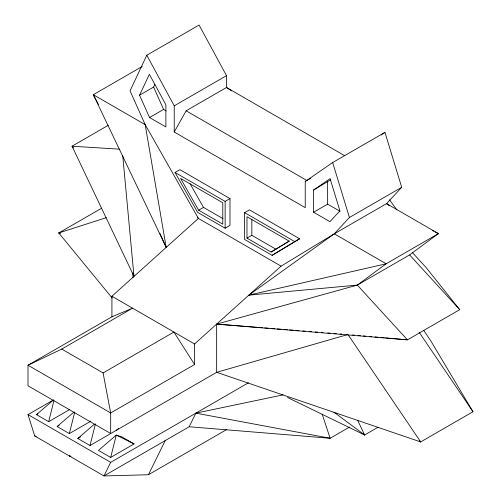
<?xml version="1.0" encoding="UTF-8"?>
<svg xmlns="http://www.w3.org/2000/svg" width="501" height="501" viewBox="0 0 501 501"><rect width="100%" height="100%" fill="white"/><g stroke="black" fill="none" stroke-linecap="round" stroke-linejoin="round"><path stroke-width="0.75" d="M53.688 399.811L36.479 414.609L48.678 421.654L53.908 400.794M73.76 412.254L57.139 426.539L69.345 433.59L74.755 411.979M94.426 424.184L77.805 438.475L90.011 445.521L95.422 423.909M110.677 457.451L116.276 435.093L121.875 436.891L134.08 443.936L110.677 457.451L98.472 450.405L116.276 435.093L134.08 443.936M146.793 55.235L130.047 90.831L145.184 124.649L198.402 218.43L281.067 266.15L334.286 233.823L386.565 203.638L401.708 187.305L384.956 132.364L332.67 162.549L305.234 181.468L305.234 207.652L174.235 132.013L174.235 105.836L146.793 55.235L199.079 25.05L226.515 75.651L226.515 87.481L231.712 90.913M139.547 95.19L149.373 74.311L165.881 104.753L165.881 126.953L149.548 117.522L139.547 95.19L153.594 87.08L154.903 84.3M248.458 382.789L110.677 462.335L103.976 475.95L34.713 435.958L28.012 414.609L53.031 400.167M283.059 394.876L195.872 413.15L189.171 426.764L103.976 475.95L148.421 474.735L165.211 440.598M174.235 132.013L186.128 110.796L226.515 87.481L344.675 155.698M389.546 205.88L386.565 203.638L438.438 233.591L409.599 254.915L357.313 285.1L248.859 295.133L334.286 233.823L349.422 217.49L401.708 187.305M281.067 266.15L194.582 343.974L194.582 364.521L110.677 412.962L28.012 365.235L61.755 349.072L103.087 372.938L110.677 412.962L110.677 433.503L28.012 385.783L28.012 365.235L111.917 316.795L111.917 296.254L198.402 218.43L197.394 217.24M116.276 430.415L118.649 428.374M90.011 445.521L216.657 372.318L216.657 324.109L357.313 285.1L386.158 263.776L438.438 233.591L435.018 231.888M381.129 135.007L384.956 132.364M313.588 190.029L330.096 178.65L339.922 210.877L329.921 221.661L313.588 212.23L313.588 190.029L330.81 179.734M271.104 252.041L289.146 241.081L246.974 216.733L246.974 238.113L271.104 252.041L289.327 241.119M272.093 255.335L299.592 238.783L249.479 209.85L244.62 212.656L244.62 239.472L272.093 255.335L299.592 238.783M142.24 66.451L93.311 94.702L166.2 247.406L145.184 124.649L93.311 94.702L98.421 104.383M108.229 125.313L72.031 146.211L133.992 276.383L122.732 155.529M149.548 117.522L163.589 109.412L166.2 110.921M174.235 105.836L226.515 75.651M112.218 298.07L58.767 232.959L101.665 208.191M175.018 172.476L179.878 169.664L229.99 198.596L229.99 225.412L225.131 228.218L197.651 212.355L175.018 172.476L225.131 201.402L229.99 198.596M198.646 210.207L222.776 224.141L222.776 202.767L180.604 178.419L198.646 210.207L203.506 207.401L222.945 218.624M305.234 181.468L310.595 178.375M246.974 238.113L251.834 235.307L275.963 249.235M61.755 349.072L132.583 308.184L111.917 316.795M313.588 212.23L327.635 204.126L340.047 211.29M103.087 372.938L173.916 332.044L194.582 364.521M36.479 414.609L37.813 413.839M48.678 421.654L69.407 409.686M57.139 426.539L59.149 425.38M69.345 433.59L90.744 421.235M77.805 438.475L80.479 436.928M148.421 474.735L226.778 429.495M412.317 252.473L425.888 267.296L459.718 309.668L407.438 339.853L216.657 324.109L257.057 327.31M349.573 427.04L330.14 438.262L189.171 426.764M378.048 427.247L364.64 434.987L287.549 397.493M347.951 334.499L216.657 372.318L420.702 441.92L472.988 411.734L430.691 340.693L423.677 330.334M60.114 233.735L58.767 232.959L106.281 217.672M248.859 295.133L386.158 263.776L334.286 233.823M119.839 149.185L72.031 146.211L73.641 147.927M258.61 327.429L262.493 327.735M264.822 327.923L268.705 328.23M271.041 328.412L274.924 328.719M277.253 328.906L281.136 329.213M283.466 329.395L287.355 329.708M289.684 329.89L293.567 330.197M295.897 330.384L299.003 330.629M302.892 330.936L305.222 331.117M309.104 331.424L311.434 331.612M315.317 331.919L317.653 332.1M321.536 332.413L323.089 332.532M327.748 332.902L330.078 333.09M333.967 333.397L336.296 333.578M340.179 333.885L341.732 334.01M352.585 334.918L354.132 335.056M357.99 335.407L360.307 335.614M363.4 335.895L365.717 336.102M369.581 336.447L371.899 336.659M374.986 336.935L378.08 337.211M380.397 337.423L384.261 337.768M385.801 337.906L407.438 339.853L357.313 285.1M195.872 413.15L330.14 438.262L322.149 414.12M34.713 435.958L36.229 436.308M70.866 456.317L69.345 455.954L70.86 456.342M58.767 232.959L60.22 233.522M432.275 230.523L433.647 231.205M186.128 110.796L307 180.585M244.62 212.656L294.726 241.588M419.356 441.143L420.702 441.92L348.389 335.15M111.917 296.254L194.582 343.974M28.012 414.609L110.677 462.335M333.942 412.166L364.64 434.987L357.633 420.258M419.462 440.968L420.702 441.92M363.463 433.985L364.64 434.987L363.494 433.941M409.599 254.915L459.718 309.668M389.553 199.749L396.817 209.881M419.08 332.144L472.988 411.734M190.073 183.729L203.506 207.401M159.819 233.19L166.2 247.406M153.594 87.08L163.589 109.412M332.67 162.549L349.422 217.49M132.884 272.939L132.984 277.635M327.635 181.926L327.635 204.126M251.834 219.275L251.834 235.307M225.131 201.402L225.131 228.218"/></g></svg>
